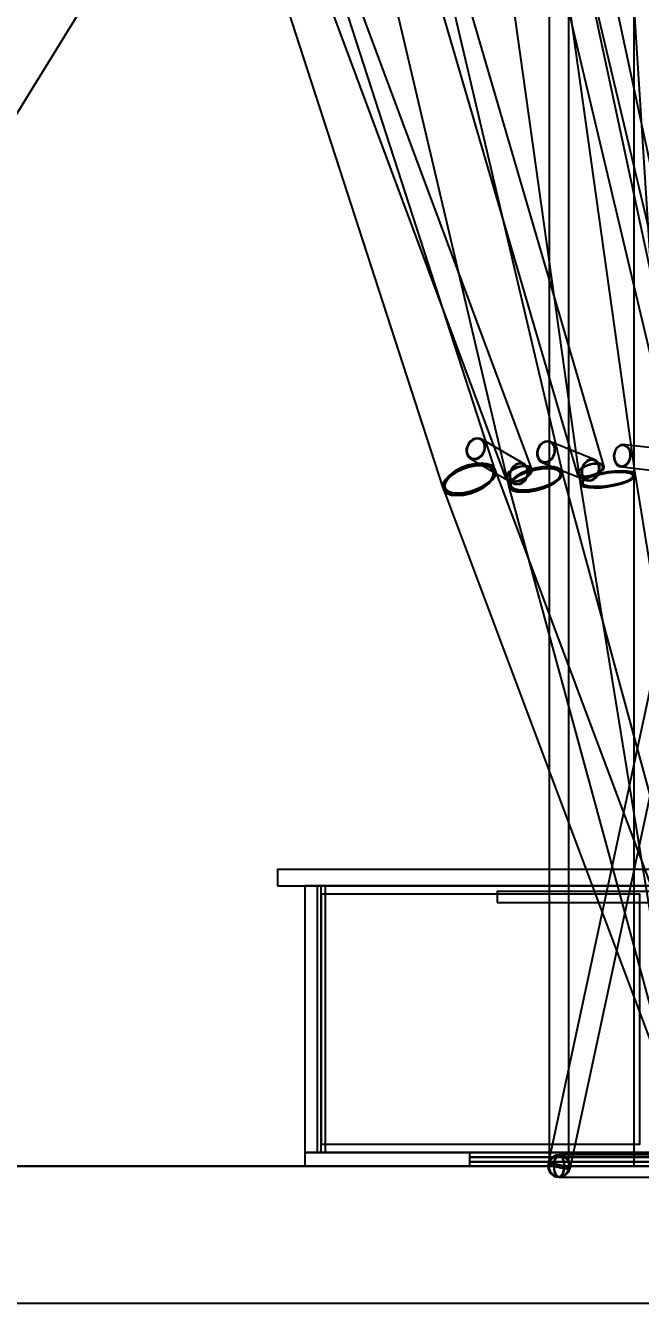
# Model space of a CAD drawing. Header units: millimetres. Extents: x -123812 to 252100, y -3000 to 639000.
# Drawn here: x -15087 to -3888, y -2500 to 20760 of the extents above; entities that cross this region are included whole.
import ezdxf

# ---------------------------------------------------------------- set-up
doc = ezdxf.new("R2010")
doc.units = ezdxf.units.MM
for name, color, linetype, lineweight in [('D-BMK-AXIS', 7, 'Continuous', 13), ('D-STR-BASE', 7, 'Continuous', 25), ('D-STR-CORE', 7, 'Continuous', 25), ('D-STR-DIM', 7, 'Continuous', 13), ('D-STR-STRC', 7, 'Continuous', 25)]:
    doc.layers.add(name, color=color, linetype=linetype, lineweight=lineweight)
doc.styles.add('OpenSansCondensed-Light', font='OpenSansCondensed-Light.ttf')
doc.styles.add('TOWER_UNICODE', font='Arial Unicode.ttf')
doc.dimstyles.new('EZDXF', dxfattribs={"dimtxt": 0.25, "dimasz": 0.175, "dimexe": 0.375, "dimexo": 0.125, "dimgap": 0.1, "dimtad": 1, "dimlfac": 100, "dimzin": 12, "dimdsep": 46, "dimtxsty": 'OpenSansCondensed-Light', "dimblk": 'ARCHTICK', "dimcen": 2.5, "dimazin": 3, "dimtfac": 0.5, "dimtmove": 2, "dimatfit": 3})

# ---------------------------------------------------------------- blocks, each defined once
blk = doc.blocks.new('_ARCHTICK')
at = {"color": 0, "linetype": 'BYBLOCK', "const_width": 0.15}
blk.add_lwpolyline([(-0.5, -0.5), (0.5, 0.5)], dxfattribs=at)

msp = doc.modelspace()

# ---------------------------------------------------------------- linework, layer by layer
at = {"layer": 'D-BMK-AXIS'}
msp.add_line((-51000, 0), (51000, 0), dxfattribs=at)
at = {"layer": 'D-STR-BASE'}
for points in [[(-10500, 5100), (10500, 5100), (10500, 5400), (-10500, 5400)], [(-10000, 250), (-9700, 250), (-9700, 5100), (-10000, 5100)], [(-10000, 250), (10000, 250), (10000, 5100), (-10000, 5100)], [(-9775, 250), (-9625, 250), (-9625, 5100), (-9775, 5100)], [(-9700, 400), (-3900, 400), (-3900, 4950), (-9700, 4950)], [(-6500, 4800), (6500, 4800), (6500, 5000), (-6500, 5000)], [(-10000, 0), (10000, 0), (10000, 250), (-10000, 250)], [(-7000, 160), (7000, 160), (7000, 240), (-7000, 240)], [(-52000, -2500), (-52000, 0), (52000, 0), (52000, -2500)], [(-7000, 80), (7000, 80), (7000, 160), (-7000, 160)], [(-7000, 0), (7000, 0), (7000, 80), (-7000, 80)]]:
    msp.add_lwpolyline(points, close=True, dxfattribs=at)
at = {"layer": 'D-STR-CORE'}
msp.add_lwpolyline([(-4000, 0), (-4000, 100000), (-3477.3, 100000), (-3477.3, 0)], close=True, dxfattribs=at)
msp.add_lwpolyline([(-4000, 0), (-4000, 100000), (-3477.3, 100000), (-3477.3, 0)], close=True, dxfattribs=at)
at = {"layer": 'D-STR-STRC'}
for points in [[(-11155.4, 25450.7), (-6343.1, 12527.3), (-6331.3, 12496.9), (-6303.8, 12473.6), (-6262.5, 12458.9), (-6210.3, 12453.9), (-6150.7, 12458.9), (-6087.7, 12473.6), (-6025.6, 12496.9), (-5968.7, 12527.3), (-5920.9, 12562.8), (-5885.3, 12600.8), (-5864.5, 12638.8), (-5859.9, 12674.2), (-10672.1, 25597.6)], [(-8783.4, 25410.3), (-5040.3, 12608.2), (-5031.1, 12583.1), (-5005.7, 12563.8), (-4966, 12551.6), (-4914.6, 12547.5), (-4855.1, 12551.6), (-4791.4, 12563.8), (-4728, 12583.1), (-4669.2, 12608.2), (-4618.9, 12637.5), (-4580.6, 12669), (-4556.9, 12700.4), (-4549.4, 12729.7), (-8292.5, 25531.8)], [(-6222.7, 25361), (-3228.4, 12750.8), (-3222.5, 12730.4), (-3200.1, 12714.8), (-3162.8, 12704.9), (-3113, 12701.6), (-3054.3, 12704.9), (-2990.5, 12714.8), (-2926.1, 12730.4), (-2865.4, 12750.8), (-2812.5, 12774.5), (-2771.2, 12800), (-2744.1, 12825.5), (-2733.1, 12849.2), (-5727.4, 25459.5)], [(-19520.1, 12233.3), (-11812.2, 24733.3), (-11823, 24742.4), (-11862.6, 24769), (-11928.1, 24811.4), (-12015.2, 24866.6), (-12117.9, 24931), (-12229.2, 25000), (-12341.6, 25069), (-12447.4, 25133.4), (-12539.3, 25188.6), (-12611.1, 25231), (-12657.9, 25257.6), (-12676.5, 25266.7), (-20384.4, 12766.7)], [(-11547.4, 24866.6), (-7494.5, 12366.6), (-7472.9, 12311.4), (-7419.5, 12269), (-7338, 12242.4), (-7233.9, 12233.3), (-7114.3, 12242.4), (-6987.3, 12269), (-6861.7, 12311.4), (-6746, 12366.6), (-6648, 12431), (-6574.4, 12500), (-6530.4, 12569), (-6518.7, 12633.4), (-10571.6, 25133.4)], [(-9234.5, 24896.3), (-6293.7, 12396.3), (-6275.5, 12353.4), (-6224.8, 12320.4), (-6145, 12299.7), (-6041.5, 12292.6), (-5921.4, 12299.7), (-5792.8, 12320.4), (-5664.5, 12353.4), (-5545.4, 12396.3), (-5443.4, 12446.3), (-5365.5, 12500), (-5317.1, 12553.7), (-5301.4, 12603.7), (-8242.2, 25103.7)], [(-6740.2, 24933.2), (-4984.9, 12433.2), (-4967.7, 12404.6), (-4917.4, 12382.4), (-4837.5, 12368.3), (-4733.2, 12363.1), (-4611.8, 12367.3), (-4481.5, 12380.5), (-4351.3, 12401.8), (-4229.9, 12429.9), (-4125.6, 12462.7), (-4045.6, 12498.1), (-3995.4, 12533.6), (-3978.2, 12566.8), (-5733.6, 25066.8)], [(-5568.1, 24958), (-198.7, -42), (-192, -47.1), (-172.1, -48.9), (-140.5, -47.4), (-99.4, -42.7), (-51.4, -35), (0, -25), (51.4, -13.3), (99.4, -0.6), (140.5, 12), (172.1, 23.9), (192, 34.1), (198.7, 42), (-5170.6, 25042)], [(-198.7, 25042), (-5568.1, 42), (-5561.3, 34.1), (-5541.5, 23.9), (-5509.9, 12), (-5468.7, -0.6), (-5420.8, -13.3), (-5369.4, -25), (-5317.9, -35), (-5270, -42.7), (-5228.8, -47.4), (-5197.2, -48.9), (-5177.4, -47.1), (-5170.6, -42), (198.7, 24958)], [(-3041.2, 13002.7), (-4210.3, 13132.3), (-4251.2, 13125.4), (-4290, 13105.1), (-4324, 13072.9), (-4350.8, 13030.9), (-4368.7, 12982.1), (-4376.4, 12929.6), (-4373.4, 12877.1), (-4359.8, 12828.2), (-4336.8, 12786.3), (-4305.7, 12754), (-4268.7, 12733.8), (-4228.4, 12726.9), (-3059.3, 12597.3)], [(-2115.4, 897.6), (-6523.7, 12647.6), (-6547.4, 12708.7), (-6602.3, 12755.6), (-6684.9, 12785.1), (-6789.3, 12795.1), (-6908.6, 12785.1), (-7034.5, 12755.6), (-7158.6, 12708.7), (-7272.2, 12647.6), (-7367.8, 12576.4), (-7438.8, 12500), (-7480.3, 12423.6), (-7489.6, 12352.4), (-3081.3, 602.4)], [(-2106, 866.7), (-5304.7, 12616.7), (-5324.2, 12665.1), (-5376, 12702.2), (-5456.5, 12725.5), (-5560.2, 12733.5), (-5680.1, 12725.5), (-5808, 12702.2), (-5935.2, 12665.1), (-6053, 12616.7), (-6153.4, 12560.4), (-6229.6, 12500), (-6276.3, 12439.6), (-6290.3, 12383.3), (-3091.7, 633.3)], [(-2070.4, 825.6), (-3979.6, 12575.6), (-3996.7, 12608.5), (-4046.9, 12634), (-4126.6, 12650.4), (-4230.6, 12656.5), (-4351.6, 12651.9), (-4481.5, 12637), (-4611.4, 12612.8), (-4732.5, 12580.9), (-4836.4, 12543.4), (-4916.2, 12503), (-4966.3, 12462.4), (-4983.4, 12424.4), (-3074.1, 674.4)], [(0, 203.2), (-5369.4, 203.2), (-5395.7, 196.3), (-5420.2, 176), (-5441.2, 143.7), (-5457.3, 101.6), (-5467.5, 52.6), (-5471, 0), (-5467.5, -52.6), (-5457.3, -101.6), (-5441.2, -143.7), (-5420.2, -176), (-5395.7, -196.3), (-5369.4, -203.2), (0, -203.2)], [(0, 203.2), (-5369.4, 203.2), (-5395.7, 196.3), (-5420.2, 176), (-5441.2, 143.7), (-5457.3, 101.6), (-5467.5, 52.6), (-5471, 0), (-5467.5, -52.6), (-5457.3, -101.6), (-5441.2, -143.7), (-5420.2, -176), (-5395.7, -196.3), (-5369.4, -203.2), (0, -203.2)]]:
    msp.add_lwpolyline(points, dxfattribs=at)
for points in [[(-5547.2, 0), (-5191.6, 0), (-5191.6, 25000), (-5547.2, 25000)], [(-5547.2, 0), (-5191.6, 0), (-5191.6, 25000), (-5547.2, 25000)], [(-4257.5, 25000), (-3456.6, 12500), (-1281.6, 12500), (-2207.5, 25000)], [(-7061.6, 13005.9), (-7051.8, 12959), (-7030.7, 12918.8), (-6999.8, 12887.9), (-6214.8, 12432.4), (-6176.1, 12413), (-6132.4, 12406.4), (-6086.6, 12413), (-6041.7, 12432.4), (-6001, 12463.3), (-5967.1, 12503.6), (-5942.3, 12550.5), (-5928.4, 12600.8), (-5926.2, 12651.1), (-5936.1, 12698), (-5957.1, 12738.2), (-5988, 12769.1), (-6773.1, 13224.6), (-6811.7, 13244), (-6855.4, 13250.6), (-6901.3, 13244), (-6946.1, 13224.6), (-6986.9, 13193.7), (-7020.8, 13153.4), (-7045.6, 13106.5), (-7059.5, 13056.2)], [(-7059.5, 13056.2), (-7061.6, 13005.9), (-7051.8, 12959), (-7030.7, 12918.8), (-6999.8, 12887.9), (-6961.2, 12868.4), (-6917.5, 12861.8), (-6871.6, 12868.4), (-6826.8, 12887.9), (-6786, 12918.8), (-6752.1, 12959), (-6727.4, 13005.9), (-6713.4, 13056.2), (-6711.3, 13106.5), (-6721.1, 13153.4), (-6742.2, 13193.7), (-6773.1, 13224.6), (-6811.7, 13244), (-6855.4, 13250.6), (-6901.3, 13244), (-6946.1, 13224.6), (-6986.9, 13193.7), (-7020.8, 13153.4), (-7045.6, 13106.5)], [(-7045.9, 13056.2), (-7047.8, 13009.9), (-7038.8, 12966.7), (-7019.4, 12929.6), (-6990.9, 12901.1), (-6955.3, 12883.2), (-6915, 12877.1), (-6872.8, 12883.2), (-6831.5, 12901.1), (-6793.9, 12929.6), (-6762.7, 12966.7), (-6739.9, 13009.9), (-6727.1, 13056.2), (-6725.1, 13102.6), (-6734.1, 13145.8), (-6753.5, 13182.9), (-6782, 13211.3), (-6817.6, 13229.2), (-6857.9, 13235.3), (-6900.1, 13229.2), (-6941.4, 13211.3), (-6979, 13182.9), (-7010.2, 13145.8), (-7033, 13102.6)], [(-5774.7, 12947.6), (-5764.4, 12899.8), (-5743.3, 12858.8), (-5713, 12827.4), (-5675.4, 12807.6), (-4865.9, 12477.9), (-4823.7, 12471.1), (-4779.6, 12477.9), (-4736.8, 12497.6), (-4698.1, 12529.1), (-4666.1, 12570.1), (-4643.1, 12617.8), (-4630.6, 12669), (-4629.5, 12720.3), (-4639.8, 12768), (-4660.8, 12809), (-4691.2, 12840.4), (-4728.7, 12860.2), (-5538.2, 13190), (-5580.5, 13196.7), (-5624.5, 13190), (-5667.4, 13170.2), (-5706.1, 13138.7), (-5738, 13097.7), (-5761, 13050), (-5773.5, 12998.8)], [(-5773.5, 12998.8), (-5774.7, 12947.6), (-5764.4, 12899.8), (-5743.3, 12858.8), (-5713, 12827.4), (-5675.4, 12807.6), (-5633.1, 12800.9), (-5589.1, 12807.6), (-5546.2, 12827.4), (-5507.5, 12858.8), (-5475.6, 12899.8), (-5452.5, 12947.6), (-5440, 12998.8), (-5438.9, 13050), (-5449.2, 13097.7), (-5470.3, 13138.7), (-5500.6, 13170.2), (-5538.2, 13190), (-5580.5, 13196.7), (-5624.5, 13190), (-5667.4, 13170.2), (-5706.1, 13138.7), (-5738, 13097.7), (-5761, 13050)], [(-5760.4, 12998.8), (-5761.4, 12951.6), (-5752, 12907.6), (-5732.6, 12869.9), (-5704.6, 12840.9), (-5670, 12822.7), (-5631.1, 12816.5), (-5590.5, 12822.7), (-5551, 12840.9), (-5515.3, 12869.9), (-5485.9, 12907.6), (-5464.7, 12951.6), (-5453.2, 12998.8), (-5452.1, 13046), (-5461.6, 13090), (-5481, 13127.7), (-5509, 13156.7), (-5543.6, 13174.9), (-5582.5, 13181.1), (-5623.1, 13174.9), (-5662.6, 13156.7), (-5698.3, 13127.7), (-5727.7, 13090), (-5748.9, 13046)], [(-4376.4, 12929.6), (-4373.4, 12877.1), (-4359.8, 12828.2), (-4336.8, 12786.3), (-4305.7, 12754), (-4268.7, 12733.8), (-4228.4, 12726.9), (-4187.4, 12733.8), (-4148.7, 12754), (-4114.7, 12786.3), (-4087.9, 12828.2), (-4070, 12877.1), (-4062.3, 12929.6), (-4065.3, 12982.1), (-4078.8, 13030.9), (-4101.9, 13072.9), (-4133, 13105.1), (-4169.9, 13125.4), (-4210.3, 13132.3), (-4251.2, 13125.4), (-4290, 13105.1), (-4324, 13072.9), (-4350.8, 13030.9), (-4368.7, 12982.1)], [(-4364, 12929.6), (-4361.2, 12881.3), (-4348.8, 12836.2), (-4327.5, 12797.5), (-4298.9, 12767.9), (-4264.8, 12749.2), (-4227.7, 12742.9), (-4189.9, 12749.2), (-4154.2, 12767.9), (-4122.9, 12797.5), (-4098.2, 12836.2), (-4081.7, 12881.3), (-4074.7, 12929.6), (-4077.4, 12977.9), (-4089.9, 13023), (-4111.1, 13061.6), (-4139.8, 13091.3), (-4173.8, 13110), (-4211, 13116.3), (-4248.7, 13110), (-4284.4, 13091.3), (-4315.7, 13061.6), (-4340.4, 13023), (-4356.9, 12977.9)], [(-7438.8, 12500), (-7480.3, 12423.6), (-7489.6, 12352.4), (-7465.9, 12291.3), (-7410.9, 12244.4), (-7328.4, 12214.9), (-7223.9, 12204.9), (-7104.7, 12214.9), (-6978.7, 12244.4), (-6854.7, 12291.3), (-6741, 12352.4), (-6645.4, 12423.6), (-6574.4, 12500), (-6532.9, 12576.4), (-6523.7, 12647.6), (-6547.4, 12708.7), (-6602.3, 12755.6), (-6684.9, 12785.1), (-6789.3, 12795.1), (-6908.6, 12785.1), (-7034.5, 12755.6), (-7158.6, 12708.7), (-7272.2, 12647.6), (-7367.8, 12576.4)], [(-6274.4, 12600.8), (-6276.6, 12550.5), (-6266.8, 12503.6), (-6245.7, 12463.3), (-6214.8, 12432.4), (-6176.1, 12413), (-6132.4, 12406.4), (-6086.6, 12413), (-6041.7, 12432.4), (-6001, 12463.3), (-5967.1, 12503.6), (-5942.3, 12550.5), (-5928.4, 12600.8), (-5926.2, 12651.1), (-5936.1, 12698), (-5957.1, 12738.2), (-5988, 12769.1), (-6026.7, 12788.6), (-6070.4, 12795.2), (-6116.2, 12788.6), (-6161.1, 12769.1), (-6201.8, 12738.2), (-6235.7, 12698), (-6260.5, 12651.1)], [(-4964.1, 12669), (-4965.2, 12617.8), (-4954.9, 12570.1), (-4933.9, 12529.1), (-4903.5, 12497.6), (-4865.9, 12477.9), (-4823.7, 12471.1), (-4779.6, 12477.9), (-4736.8, 12497.6), (-4698.1, 12529.1), (-4666.1, 12570.1), (-4643.1, 12617.8), (-4630.6, 12669), (-4629.5, 12720.3), (-4639.8, 12768), (-4660.8, 12809), (-4691.2, 12840.4), (-4728.7, 12860.2), (-4771, 12866.9), (-4815.1, 12860.2), (-4857.9, 12840.4), (-4896.6, 12809), (-4928.6, 12768), (-4951.6, 12720.3)], [(-4951, 12669), (-4952, 12621.9), (-4942.5, 12577.9), (-4923.1, 12540.1), (-4895.2, 12511.1), (-4860.5, 12492.9), (-4821.6, 12486.7), (-4781, 12492.9), (-4741.5, 12511.1), (-4705.9, 12540.1), (-4676.4, 12577.9), (-4655.2, 12621.9), (-4643.7, 12669), (-4642.7, 12716.2), (-4652.2, 12760.2), (-4671.6, 12798), (-4699.5, 12826.9), (-4734.1, 12845.2), (-4773.1, 12851.4), (-4813.7, 12845.2), (-4853.1, 12826.9), (-4888.8, 12798), (-4918.2, 12760.2), (-4939.4, 12716.2)], [(-7438.8, 12500), (-7482.9, 12431), (-7494.5, 12366.6), (-7472.9, 12311.4), (-7419.5, 12269), (-7338, 12242.4), (-7233.9, 12233.3), (-7114.3, 12242.4), (-6987.3, 12269), (-6861.7, 12311.4), (-6746, 12366.6), (-6648, 12431), (-6574.4, 12500), (-6530.4, 12569), (-6518.7, 12633.4), (-6540.3, 12688.6), (-6593.7, 12731), (-6675.3, 12757.6), (-6779.4, 12766.7), (-6899, 12757.6), (-7025.9, 12731), (-7151.5, 12688.6), (-7267.3, 12633.4), (-7365.3, 12569)], [(-7404.8, 12500), (-7445.4, 12436.4), (-7456.1, 12377.1), (-7436.2, 12326.3), (-7387, 12287.2), (-7311.9, 12262.7), (-7216, 12254.3), (-7105.8, 12262.7), (-6988.8, 12287.2), (-6873.1, 12326.3), (-6766.5, 12377.1), (-6676.2, 12436.4), (-6608.5, 12500), (-6567.9, 12563.6), (-6557.1, 12622.9), (-6577.1, 12673.7), (-6626.2, 12712.8), (-6701.4, 12737.3), (-6797.3, 12745.7), (-6907.5, 12737.3), (-7024.4, 12712.8), (-7140.1, 12673.7), (-7246.8, 12622.9), (-7337, 12563.6)], [(-7404.8, 12500), (-7443, 12429.6), (-7451.5, 12364), (-7429.7, 12307.7), (-7379.1, 12264.5), (-7303, 12237.4), (-7206.8, 12228.1), (-7096.9, 12237.4), (-6980.9, 12264.5), (-6866.6, 12307.7), (-6761.9, 12364), (-6673.9, 12429.6), (-6608.5, 12500), (-6570.2, 12570.4), (-6561.7, 12636), (-6583.5, 12692.3), (-6634.2, 12735.5), (-6710.2, 12762.6), (-6806.4, 12771.9), (-6916.3, 12762.6), (-7032.3, 12735.5), (-7146.6, 12692.3), (-7251.3, 12636), (-7339.4, 12570.4)], [(-6317.6, 12600.8), (-6338.4, 12562.8), (-6343.1, 12527.3), (-6331.3, 12496.9), (-6303.8, 12473.6), (-6262.5, 12458.9), (-6210.3, 12453.9), (-6150.7, 12458.9), (-6087.7, 12473.6), (-6025.6, 12496.9), (-5968.7, 12527.3), (-5920.9, 12562.8), (-5885.3, 12600.8), (-5864.5, 12638.8), (-5859.9, 12674.2), (-5871.7, 12704.6), (-5899.1, 12728), (-5940.4, 12742.7), (-5992.6, 12747.7), (-6052.2, 12742.7), (-6115.2, 12728), (-6177.3, 12704.6), (-6234.2, 12674.2), (-6282, 12638.8)], [(-6296.3, 12600.8), (-6315.1, 12566.5), (-6319.3, 12534.6), (-6308.6, 12507.1), (-6283.9, 12486.1), (-6246.7, 12472.9), (-6199.6, 12468.3), (-6145.8, 12472.9), (-6089, 12486.1), (-6033.1, 12507.1), (-5981.8, 12534.6), (-5938.6, 12566.5), (-5906.6, 12600.8), (-5887.8, 12635), (-5883.6, 12667), (-5894.3, 12694.4), (-5919, 12715.5), (-5956.2, 12728.7), (-6003.3, 12733.2), (-6057.1, 12728.7), (-6113.9, 12715.5), (-6169.8, 12694.4), (-6221.1, 12667), (-6264.3, 12635)], [(-6229.6, 12500), (-6278, 12446.3), (-6293.7, 12396.3), (-6275.5, 12353.4), (-6224.8, 12320.4), (-6145, 12299.7), (-6041.5, 12292.6), (-5921.4, 12299.7), (-5792.8, 12320.4), (-5664.5, 12353.4), (-5545.4, 12396.3), (-5443.4, 12446.3), (-5365.5, 12500), (-5317.1, 12553.7), (-5301.4, 12603.7), (-5319.5, 12646.6), (-5370.2, 12679.6), (-5450.1, 12700.3), (-5553.6, 12707.4), (-5673.7, 12700.3), (-5802.3, 12679.6), (-5930.5, 12646.6), (-6049.7, 12603.7), (-6151.7, 12553.7)], [(-6229.6, 12500), (-6276.3, 12439.6), (-6290.3, 12383.3), (-6270.8, 12334.9), (-6219.1, 12297.8), (-6138.6, 12274.5), (-6034.9, 12266.5), (-5915, 12274.5), (-5787.1, 12297.8), (-5659.9, 12334.9), (-5542.1, 12383.3), (-5441.6, 12439.6), (-5365.5, 12500), (-5318.8, 12560.4), (-5304.7, 12616.7), (-5324.2, 12665.1), (-5376, 12702.2), (-5456.5, 12725.5), (-5560.2, 12733.5), (-5680.1, 12725.5), (-5808, 12702.2), (-5935.2, 12665.1), (-6053, 12616.7), (-6153.4, 12560.4)], [(-6260.8, 12600.8), (-6262.8, 12554.4), (-6253.7, 12511.2), (-6234.3, 12474.1), (-6205.8, 12445.7), (-6170.3, 12427.8), (-6130, 12421.7), (-6087.7, 12427.8), (-6046.4, 12445.7), (-6008.9, 12474.1), (-5977.6, 12511.2), (-5954.8, 12554.4), (-5942, 12600.8), (-5940, 12647.1), (-5949.1, 12690.3), (-5968.5, 12727.4), (-5997, 12755.9), (-6032.6, 12773.8), (-6072.8, 12779.9), (-6115.1, 12773.8), (-6156.4, 12755.9), (-6193.9, 12727.4), (-6225.2, 12690.3), (-6248, 12647.1)], [(-6195.5, 12500), (-6240.1, 12450.5), (-6254.6, 12404.5), (-6237.9, 12364.9), (-6191.2, 12334.5), (-6117.6, 12315.4), (-6022.3, 12308.9), (-5911.6, 12315.4), (-5793.2, 12334.5), (-5675, 12364.9), (-5565.2, 12404.5), (-5471.2, 12450.5), (-5399.5, 12500), (-5354.9, 12549.5), (-5340.5, 12595.5), (-5357.2, 12635.1), (-5403.9, 12665.5), (-5477.4, 12684.6), (-5572.8, 12691.1), (-5683.5, 12684.6), (-5801.9, 12665.5), (-5920, 12635.1), (-6029.8, 12595.5), (-6123.8, 12549.5)], [(-6195.5, 12500), (-6238.6, 12444.3), (-6251.5, 12392.5), (-6233.6, 12347.9), (-6185.9, 12313.7), (-6111.7, 12292.2), (-6016.2, 12284.9), (-5905.7, 12292.2), (-5787.9, 12313.7), (-5670.7, 12347.9), (-5562.2, 12392.5), (-5469.7, 12444.3), (-5399.5, 12500), (-5356.5, 12555.7), (-5343.5, 12607.5), (-5361.5, 12652.1), (-5409.2, 12686.3), (-5483.3, 12707.8), (-5578.9, 12715.1), (-5689.3, 12707.8), (-5807.2, 12686.3), (-5924.4, 12652.1), (-6032.9, 12607.5), (-6125.4, 12555.7)], [(-5009.1, 12669), (-5032.8, 12637.5), (-5040.3, 12608.2), (-5031.1, 12583.1), (-5005.7, 12563.8), (-4966, 12551.6), (-4914.6, 12547.5), (-4855.1, 12551.6), (-4791.4, 12563.8), (-4728, 12583.1), (-4669.2, 12608.2), (-4618.9, 12637.5), (-4580.6, 12669), (-4556.9, 12700.4), (-4549.4, 12729.7), (-4558.6, 12754.9), (-4584, 12774.2), (-4623.7, 12786.3), (-4675.1, 12790.4), (-4734.6, 12786.3), (-4798.3, 12774.2), (-4861.7, 12754.9), (-4920.5, 12729.7), (-4970.8, 12700.4)], [(-4988, 12669), (-5009.4, 12640.6), (-5016.1, 12614.2), (-5007.8, 12591.5), (-4985, 12574.1), (-4949.2, 12563.2), (-4902.8, 12559.5), (-4849.2, 12563.2), (-4791.8, 12574.1), (-4734.6, 12591.5), (-4681.5, 12614.2), (-4636.2, 12640.6), (-4601.7, 12669), (-4580.3, 12697.3), (-4573.5, 12723.7), (-4581.9, 12746.4), (-4604.7, 12763.8), (-4640.5, 12774.8), (-4686.9, 12778.5), (-4740.5, 12774.8), (-4797.9, 12763.8), (-4855.1, 12746.4), (-4908.2, 12723.7), (-4953.5, 12697.3)], [(-4481.5, 12619.5), (-4611.8, 12598.2), (-4733.2, 12570.1), (-4837.5, 12537.3), (-4917.4, 12501.9), (-4967.7, 12466.4), (-4984.9, 12433.2), (-4967.7, 12404.6), (-4917.4, 12382.4), (-4837.5, 12368.3), (-4733.2, 12363.1), (-4611.8, 12367.3), (-4481.5, 12380.5), (-4351.3, 12401.8), (-4229.9, 12429.9), (-4125.6, 12462.7), (-4045.6, 12498.1), (-3995.4, 12533.6), (-3978.2, 12566.8), (-3995.4, 12595.4), (-4045.6, 12617.6), (-4125.6, 12631.7), (-4229.9, 12636.9), (-4351.3, 12632.7)], [(-4481.5, 12637), (-4611.4, 12612.8), (-4732.5, 12580.9), (-4836.4, 12543.4), (-4916.2, 12503), (-4966.3, 12462.4), (-4983.4, 12424.4), (-4966.3, 12391.5), (-4916.2, 12366), (-4836.4, 12349.6), (-4732.5, 12343.5), (-4611.4, 12348.1), (-4481.5, 12363), (-4351.6, 12387.2), (-4230.6, 12419.1), (-4126.6, 12456.6), (-4046.9, 12497), (-3996.7, 12537.6), (-3979.6, 12575.6), (-3996.7, 12608.5), (-4046.9, 12634), (-4126.6, 12650.4), (-4230.6, 12656.5), (-4351.6, 12651.9)], [(-4481.5, 12610.1), (-4601.6, 12590.4), (-4713.4, 12564.6), (-4809.4, 12534.4), (-4883.1, 12501.8), (-4929.4, 12469.1), (-4945.2, 12438.5), (-4929.4, 12412.1), (-4883.1, 12391.7), (-4809.4, 12378.6), (-4713.4, 12373.9), (-4601.6, 12377.7), (-4481.5, 12389.9), (-4361.5, 12409.6), (-4249.7, 12435.4), (-4153.7, 12465.6), (-4080, 12498.2), (-4033.6, 12530.9), (-4017.8, 12561.5), (-4033.6, 12587.9), (-4080, 12608.3), (-4153.7, 12621.4), (-4249.7, 12626.1), (-4361.5, 12622.3)], [(-4481.5, 12626.2), (-4601.2, 12603.9), (-4712.7, 12574.5), (-4808.5, 12540), (-4882, 12502.8), (-4928.2, 12465.4), (-4943.9, 12430.3), (-4928.2, 12400), (-4882, 12376.6), (-4808.5, 12361.5), (-4712.7, 12355.8), (-4601.2, 12360), (-4481.5, 12373.8), (-4361.9, 12396.1), (-4250.4, 12425.5), (-4154.6, 12460), (-4081.1, 12497.2), (-4034.9, 12534.6), (-4019.2, 12569.7), (-4034.9, 12600), (-4081.1, 12623.4), (-4154.6, 12638.5), (-4250.4, 12644.2), (-4361.9, 12640)], [(-5572.6, 0), (-5565.6, -52.6), (-5545.3, -101.6), (-5513, -143.7), (-5471, -176), (-5421.9, -196.3), (-5369.4, -203.2), (-5316.8, -196.3), (-5267.8, -176), (-5225.7, -143.7), (-5193.4, -101.6), (-5173.1, -52.6), (-5166.2, 0), (-5173.1, 52.6), (-5193.4, 101.6), (-5225.7, 143.7), (-5267.8, 176), (-5316.8, 196.3), (-5369.4, 203.2), (-5421.9, 196.3), (-5471, 176), (-5513, 143.7), (-5545.3, 101.6), (-5565.6, 52.6)], [(-5369.4, 25), (-5420.8, 35), (-5468.7, 42.7), (-5509.9, 47.4), (-5541.5, 48.9), (-5561.3, 47.1), (-5568.1, 42), (-5561.3, 34.1), (-5541.5, 23.9), (-5509.9, 12), (-5468.7, -0.6), (-5420.8, -13.3), (-5369.4, -25), (-5317.9, -35), (-5270, -42.7), (-5228.8, -47.4), (-5197.2, -48.9), (-5177.4, -47.1), (-5170.6, -42), (-5177.4, -34.1), (-5197.2, -23.9), (-5228.8, -12), (-5270, 0.6), (-5317.9, 13.3)], [(-5556.6, 0), (-5550.2, -48.5), (-5531.5, -93.6), (-5501.7, -132.4), (-5463, -162.1), (-5417.8, -180.8), (-5369.4, -187.2), (-5320.9, -180.8), (-5275.8, -162.1), (-5237, -132.4), (-5207.2, -93.6), (-5188.5, -48.5), (-5182.2, 0), (-5188.5, 48.5), (-5207.2, 93.6), (-5237, 132.4), (-5275.8, 162.1), (-5320.9, 180.8), (-5369.4, 187.2), (-5417.8, 180.8), (-5463, 162.1), (-5501.7, 132.4), (-5531.5, 93.6), (-5550.2, 48.5)], [(-5369.4, 23), (-5416.7, 32.3), (-5460.9, 39.3), (-5498.8, 43.7), (-5527.9, 45.1), (-5546.2, 43.4), (-5552.4, 38.7), (-5546.2, 31.4), (-5527.9, 22), (-5498.8, 11.1), (-5460.9, -0.6), (-5416.7, -12.2), (-5369.4, -23), (-5322, -32.3), (-5277.8, -39.3), (-5239.9, -43.7), (-5210.8, -45.1), (-5192.5, -43.4), (-5186.3, -38.7), (-5192.5, -31.4), (-5210.8, -22), (-5239.9, -11.1), (-5277.8, 0.6), (-5322, 12.2)], [(-5191.6, 0), (-5197.6, 0), (-5215.4, 0), (-5243.6, 0), (-5280.5, 0), (-5323.3, 0), (-5369.4, 0), (-5415.4, 0), (-5458.3, 0), (-5495.1, 0), (-5523.3, 0), (-5541.1, 0), (-5547.2, 0), (-5541.1, 0), (-5523.3, 0), (-5495.1, 0), (-5458.3, 0), (-5415.4, 0), (-5369.4, 0), (-5323.3, 0), (-5280.5, 0), (-5243.6, 0), (-5215.4, 0), (-5197.6, 0)], [(-5191.6, 0), (-5197.6, 0), (-5215.4, 0), (-5243.6, 0), (-5280.5, 0), (-5323.3, 0), (-5369.4, 0), (-5415.4, 0), (-5458.3, 0), (-5495.1, 0), (-5523.3, 0), (-5541.1, 0), (-5547.2, 0), (-5541.1, 0), (-5523.3, 0), (-5495.1, 0), (-5458.3, 0), (-5415.4, 0), (-5369.4, 0), (-5323.3, 0), (-5280.5, 0), (-5243.6, 0), (-5215.4, 0), (-5197.6, 0)], [(-5207.6, 0), (-5213.1, 0), (-5229.2, 0), (-5254.9, 0), (-5288.5, 0), (-5327.5, 0), (-5369.4, 0), (-5411.2, 0), (-5450.3, 0), (-5483.8, 0), (-5509.5, 0), (-5525.6, 0), (-5531.2, 0), (-5525.6, 0), (-5509.5, 0), (-5483.8, 0), (-5450.3, 0), (-5411.2, 0), (-5369.4, 0), (-5327.5, 0), (-5288.5, 0), (-5254.9, 0), (-5229.2, 0), (-5213.1, 0)], [(-5207.6, 0), (-5213.1, 0), (-5229.2, 0), (-5254.9, 0), (-5288.5, 0), (-5327.5, 0), (-5369.4, 0), (-5411.2, 0), (-5450.3, 0), (-5483.8, 0), (-5509.5, 0), (-5525.6, 0), (-5531.2, 0), (-5525.6, 0), (-5509.5, 0), (-5483.8, 0), (-5450.3, 0), (-5411.2, 0), (-5369.4, 0), (-5327.5, 0), (-5288.5, 0), (-5254.9, 0), (-5229.2, 0), (-5213.1, 0)], [(-5471, 0), (-5467.5, -52.6), (-5457.3, -101.6), (-5441.2, -143.7), (-5420.2, -176), (-5395.7, -196.3), (-5369.4, -203.2), (-5343.1, -196.3), (-5318.6, -176), (-5297.5, -143.7), (-5281.4, -101.6), (-5271.2, -52.6), (-5267.8, 0), (-5271.2, 52.6), (-5281.4, 101.6), (-5297.5, 143.7), (-5318.6, 176), (-5343.1, 196.3), (-5369.4, 203.2), (-5395.7, 196.3), (-5420.2, 176), (-5441.2, 143.7), (-5457.3, 101.6), (-5467.5, 52.6)], [(-5471, 0), (-5467.5, -52.6), (-5457.3, -101.6), (-5441.2, -143.7), (-5420.2, -176), (-5395.7, -196.3), (-5369.4, -203.2), (-5343.1, -196.3), (-5318.6, -176), (-5297.5, -143.7), (-5281.4, -101.6), (-5271.2, -52.6), (-5267.8, 0), (-5271.2, 52.6), (-5281.4, 101.6), (-5297.5, 143.7), (-5318.6, 176), (-5343.1, 196.3), (-5369.4, 203.2), (-5395.7, 196.3), (-5420.2, 176), (-5441.2, 143.7), (-5457.3, 101.6), (-5467.5, 52.6)], [(-5463, 0), (-5459.8, -48.5), (-5450.4, -93.6), (-5435.5, -132.4), (-5416.2, -162.1), (-5393.6, -180.8), (-5369.4, -187.2), (-5345.1, -180.8), (-5322.6, -162.1), (-5303.2, -132.4), (-5288.3, -93.6), (-5278.9, -48.5), (-5275.8, 0), (-5278.9, 48.5), (-5288.3, 93.6), (-5303.2, 132.4), (-5322.6, 162.1), (-5345.1, 180.8), (-5369.4, 187.2), (-5393.6, 180.8), (-5416.2, 162.1), (-5435.5, 132.4), (-5450.4, 93.6), (-5459.8, 48.5)], [(-5463, 0), (-5459.8, -48.5), (-5450.4, -93.6), (-5435.5, -132.4), (-5416.2, -162.1), (-5393.6, -180.8), (-5369.4, -187.2), (-5345.1, -180.8), (-5322.6, -162.1), (-5303.2, -132.4), (-5288.3, -93.6), (-5278.9, -48.5), (-5275.8, 0), (-5278.9, 48.5), (-5288.3, 93.6), (-5303.2, 132.4), (-5322.6, 162.1), (-5345.1, 180.8), (-5369.4, 187.2), (-5393.6, 180.8), (-5416.2, 162.1), (-5435.5, 132.4), (-5450.4, 93.6), (-5459.8, 48.5)]]:
    msp.add_lwpolyline(points, close=True, dxfattribs=at)

# ---------------------------------------------------------------- dimensions: what is measured, and where the dimension line sits
at = {"layer": 'D-STR-DIM'}
msp.add_linear_dim(base=(-112000, 0), p1=(0, 0), p2=(0, 634000), angle=90, dimstyle='EZDXF', override={"dimtxt": 8400, "dimasz": 3750, "dimexe": 2100, "dimexo": 1800, "dimgap": 2100, "dimtad": 1, "dimdec": 0, "dimlfac": 1, "dimlunit": 2, "dimtxsty": 'TOWER_UNICODE', "dimclrd": 7, "dimclre": 7, "dimclrt": 7}, dxfattribs=at).render()

doc.saveas('drawing.dxf')
